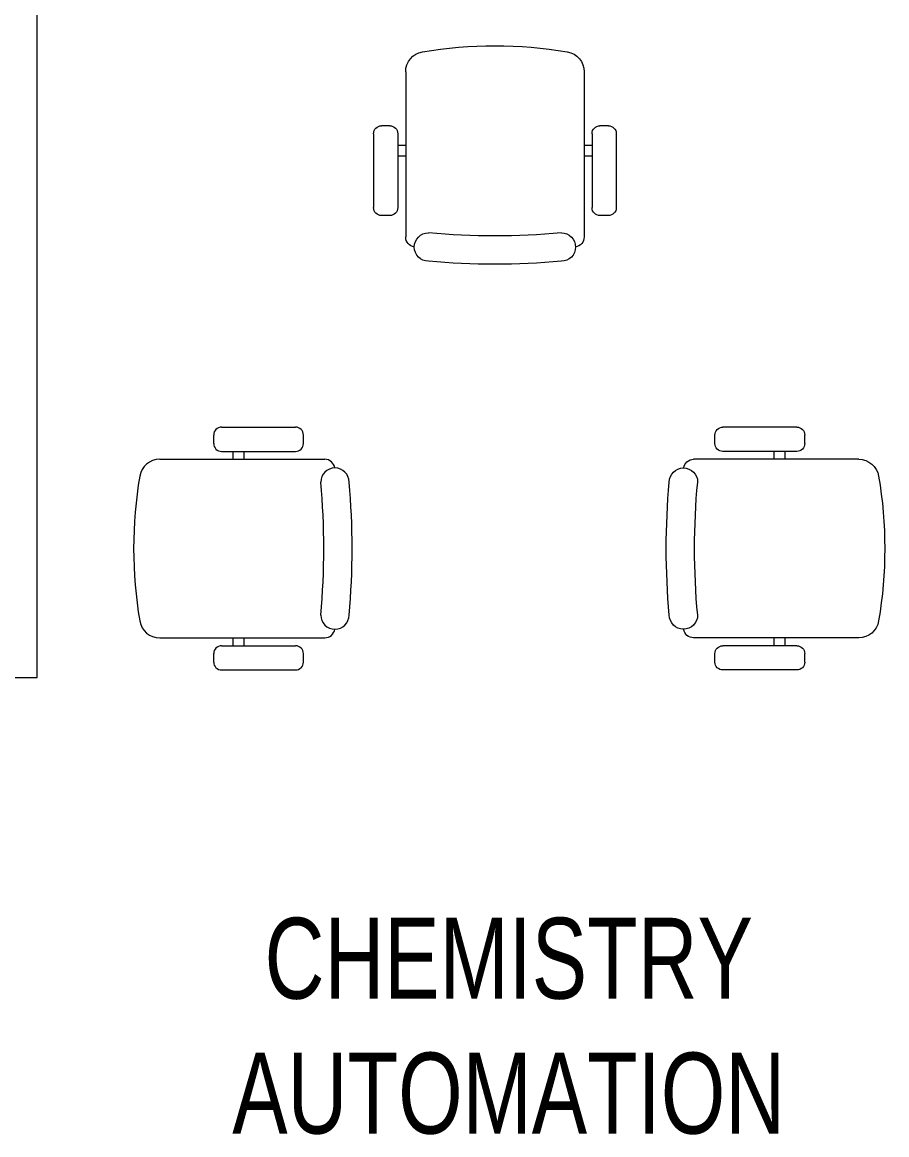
# Model space of a CAD drawing. Header units: millimetres. Extents: x 26027 to 581921, y 7230 to 233891.
# Drawn here: x 561437 to 563574, y 138720 to 141470 of the extents above; entities that cross this region are included whole.
import ezdxf

# ---------------------------------------------------------------- set-up
doc = ezdxf.new("R2010")
doc.units = ezdxf.units.MM
doc.header["$LTSCALE"] = 5
for name, color, linetype, lineweight in [('72_EGR_BASE_TEXT', 7, 'Continuous', 5), ('Medical Equipment and Furniture', 163, 'Continuous', 0), ('NEW', 1, 'Continuous', 5)]:
    doc.layers.add(name, color=color, linetype=linetype, lineweight=lineweight)
doc.styles.add('X3G_ENTITY_2587EA', font='swisscl.ttf', dxfattribs={"height": 200})

# ---------------------------------------------------------------- blocks, each defined once
blk = doc.blocks.new('*X15')
at = {"color": 0}
for p, q in [((5, 3), (5, 3)), ((5, 3), (5, 3)), ((5, 3), (5, 3)), ((5, 3), (5, 3)), ((5, 3), (5, 3)), ((5, 3), (5, 3)), ((5, 3), (5, 3)), ((5, 3), (5, 3)), ((5, 3), (5, 3)), ((5, 3), (5, 3)), ((5, 3), (5, 3)), ((5, 3), (5, 3)), ((5, 3), (5, 3)), ((5, 3), (5, 3)), ((5, 3), (5, 3)), ((5, 3), (5, 3)), ((5, 3), (5, 3)), ((5, 3), (5, 3)), ((5, 3), (5, 3)), ((5, 3), (5, 3)), ((5, 3), (5, 3)), ((5, 3), (5, 3)), ((5, 3), (5, 3)), ((5, 3), (5, 3)), ((5, 3), (5, 3)), ((5, 3), (5, 3)), ((5, 3), (5, 3)), ((5, 3), (5, 3)), ((5, 3), (5, 3)), ((5, 3), (5, 3)), ((5, 3), (5, 3)), ((5, 3), (5, 3)), ((5, 3), (5, 3)), ((5, 3), (5, 3)), ((5, 3), (5, 3)), ((5, 3), (5, 3)), ((5, 3), (5, 3)), ((5, 3), (5, 3)), ((5, 3), (5, 3)), ((5, 3), (5, 3)), ((5, 3), (5, 3)), ((5, 3), (5, 3)), ((5, 3), (5, 3)), ((5, 3), (5, 3)), ((5, 3), (5, 3)), ((5, 3), (5, 3)), ((5, 3), (5, 3)), ((5, 3), (5, 3)), ((5, 3), (5, 3)), ((5, 3), (5, 3)), ((5, 3), (5, 3)), ((5, 3), (5, 3)), ((5, 3), (5, 3)), ((5, 3), (5, 3)), ((5, 3), (5, 3)), ((5, 3), (5, 3)), ((5, 3), (5, 3)), ((5, 3), (5, 3)), ((5, 3), (5, 3)), ((5, 3), (5, 3)), ((5, 3), (5, 3)), ((5, 3), (5, 3)), ((5, 3), (5, 3)), ((5, 3), (5, 3)), ((5, 3), (5, 3)), ((5, 3), (5, 3)), ((6, 3), (5, 3)), ((5, 3), (5, 3)), ((6, 3), (5, 3)), ((5, 3), (5, 3)), ((6, 3), (5, 3)), ((5, 3), (5, 3)), ((6, 3), (5, 3)), ((5, 3), (5, 3)), ((5, 3), (5, 3)), ((5, 3), (5, 3)), ((5, 3), (5, 3)), ((5, 3), (5, 3)), ((5, 3), (5, 3)), ((5, 3), (5, 3)), ((5, 3), (5, 3)), ((5, 3), (5, 3)), ((5, 3), (5, 3)), ((5, 3), (5, 3)), ((5, 3), (5, 3)), ((5, 3), (5, 3)), ((5, 3), (5, 3)), ((5, 3), (5, 3)), ((5, 3), (5, 3)), ((5, 3), (5, 3)), ((5, 3), (5, 3)), ((5, 3), (5, 3)), ((5, 3), (5, 3)), ((5, 3), (5, 3)), ((5, 3), (5, 3)), ((5, 3), (5, 3)), ((6, 3), (6, 3)), ((6, 3), (6, 3)), ((6, 3), (6, 3)), ((6, 3), (6, 3)), ((6, 3), (6, 3)), ((6, 3), (6, 3)), ((6, 3), (6, 3)), ((6, 3), (6, 3)), ((6, 3), (6, 3)), ((6, 3), (6, 3)), ((6, 3), (6, 3)), ((6, 3), (6, 3)), ((6, 3), (6, 3)), ((6, 3), (6, 3)), ((6, 3), (6, 3)), ((6, 3), (6, 3)), ((6, 3), (6, 3)), ((6, 3), (6, 3)), ((6, 3), (6, 3)), ((6, 3), (6, 3)), ((6, 3), (6, 3)), ((6, 3), (6, 3)), ((6, 3), (6, 3)), ((6, 3), (6, 3)), ((6, 3), (6, 3)), ((6, 3), (6, 3)), ((6, 3), (6, 3)), ((6, 3), (6, 3)), ((6, 3), (6, 3)), ((6, 3), (6, 3)), ((6, 3), (6, 3)), ((6, 3), (6, 3)), ((6, 3), (6, 3)), ((6, 3), (6, 3)), ((6, 3), (6, 3)), ((6, 3), (6, 3)), ((6, 3), (6, 3)), ((6, 3), (6, 3)), ((6, 3), (6, 3)), ((6, 3), (6, 3)), ((6, 3), (6, 3)), ((6, 3), (6, 3)), ((6, 3), (6, 3)), ((6, 3), (6, 3)), ((6, 3), (6, 3)), ((6, 3), (6, 3)), ((6, 3), (6, 3)), ((6, 3), (6, 3)), ((6, 3), (6, 3)), ((6, 3), (6, 3)), ((6, 3), (6, 3)), ((6, 3), (6, 3)), ((6, 3), (6, 3)), ((6, 3), (6, 3)), ((6, 3), (6, 3)), ((6, 3), (6, 3)), ((6, 3), (6, 3)), ((6, 3), (6, 3)), ((6, 3), (6, 3)), ((6, 3), (6, 3)), ((6, 3), (6, 3)), ((6, 3), (6, 3)), ((6, 3), (6, 3)), ((6, 3), (6, 3)), ((6, 3), (6, 3)), ((6, 3), (6, 3)), ((6, 3), (6, 3)), ((6, 3), (6, 3)), ((6, 3), (6, 3)), ((6, 3), (6, 3)), ((6, 3), (6, 3)), ((6, 3), (6, 3)), ((6, 3), (6, 3)), ((6, 3), (6, 3)), ((6, 3), (6, 3)), ((6, 3), (6, 3)), ((6, 3), (6, 3)), ((6, 3), (6, 3)), ((6, 3), (6, 3)), ((6, 3), (6, 3)), ((6, 3), (6, 3)), ((6, 3), (6, 3)), ((6, 3), (6, 3)), ((6, 3), (6, 3)), ((6, 3), (6, 3)), ((6, 3), (6, 3)), ((6, 3), (6, 3)), ((6, 3), (6, 3)), ((6, 3), (6, 3)), ((6, 3), (6, 3)), ((6, 3), (6, 3)), ((6, 3), (6, 3)), ((6, 3), (6, 3)), ((6, 3), (6, 3)), ((6, 3), (6, 3)), ((6, 3), (6, 3)), ((6, 3), (6, 3)), ((6, 3), (6, 3)), ((6, 3), (6, 3)), ((6, 3), (6, 3)), ((6, 3), (6, 3)), ((6, 3), (6, 3)), ((6, 3), (6, 3)), ((6, 3), (6, 3)), ((6, 3), (6, 3)), ((6, 3), (6, 3)), ((6, 3), (6, 3)), ((6, 3), (6, 3)), ((6, 3), (6, 3)), ((6, 3), (6, 3)), ((6, 3), (6, 3)), ((6, 3), (6, 3)), ((6, 3), (6, 3)), ((6, 3), (6, 3)), ((6, 3), (6, 3)), ((6, 3), (6, 3)), ((6, 3), (6, 3)), ((6, 3), (6, 3)), ((6, 3), (6, 3)), ((6, 3), (6, 3)), ((6, 3), (6, 3)), ((6, 3), (6, 3)), ((6, 3), (6, 3)), ((6, 3), (6, 3)), ((6, 3), (6, 3)), ((6, 3), (6, 3)), ((6, 3), (6, 3)), ((6, 3), (6, 3)), ((6, 3), (6, 3)), ((6, 3), (6, 3)), ((6, 3), (6, 3)), ((6, 3), (6, 3)), ((6, 3), (6, 3)), ((6, 3), (6, 3)), ((6, 3), (6, 3)), ((6, 3), (6, 3)), ((6, 3), (6, 3)), ((6, 3), (6, 3)), ((6, 3), (6, 3)), ((6, 3), (6, 3)), ((6, 3), (6, 3)), ((6, 3), (6, 3)), ((6, 3), (6, 3)), ((6, 3), (6, 3)), ((6, 3), (6, 3)), ((6, 3), (6, 3)), ((6, 3), (6, 3)), ((6, 3), (6, 3)), ((6, 3), (6, 3)), ((6, 3), (6, 3)), ((6, 3), (6, 3)), ((6, 3), (6, 3)), ((6, 3), (6, 3)), ((6, 3), (6, 3)), ((6, 3), (6, 3)), ((6, 3), (6, 3)), ((6, 3), (6, 3)), ((6, 3), (6, 3)), ((6, 3), (6, 3)), ((6, 3), (6, 3)), ((6, 3), (6, 3)), ((6, 3), (6, 3)), ((6, 3), (6, 3)), ((6, 3), (6, 3)), ((6, 3), (6, 3)), ((6, 3), (6, 3)), ((6, 3), (6, 3)), ((6, 3), (6, 3)), ((6, 3), (6, 3)), ((6, 3), (6, 3)), ((6, 3), (6, 3)), ((6, 3), (6, 3)), ((6, 3), (6, 3)), ((6, 3), (6, 3)), ((6, 3), (6, 3)), ((6, 3), (6, 3)), ((6, 3), (6, 3)), ((6, 3), (6, 3)), ((6, 3), (6, 3)), ((6, 3), (6, 3)), ((6, 3), (6, 3)), ((6, 3), (6, 3)), ((6, 3), (6, 3)), ((6, 3), (6, 3)), ((6, 3), (6, 3)), ((6, 3), (6, 3)), ((6, 3), (6, 3)), ((6, 3), (6, 3)), ((6, 3), (6, 3)), ((6, 3), (6, 3)), ((6, 3), (6, 3)), ((6, 3), (6, 3)), ((6, 3), (6, 3)), ((6, 3), (6, 3)), ((6, 3), (6, 3)), ((6, 3), (6, 3)), ((6, 3), (6, 3)), ((6, 3), (6, 3)), ((6, 3), (6, 3)), ((6, 3), (6, 3)), ((6, 3), (6, 3)), ((6, 3), (6, 3)), ((6, 3), (6, 3)), ((6, 3), (6, 3)), ((6, 3), (5, 3)), ((6, 3), (5, 3)), ((6, 3), (5, 3)), ((6, 3), (5, 3)), ((6, 3), (5, 3)), ((6, 3), (6, 3)), ((6, 3), (6, 3)), ((6, 3), (6, 3)), ((6, 3), (6, 3)), ((6, 3), (6, 3)), ((6, 3), (6, 3)), ((6, 3), (6, 3)), ((6, 3), (6, 3)), ((6, 3), (6, 3)), ((6, 3), (6, 3)), ((6, 3), (6, 3)), ((6, 3), (6, 3)), ((6, 3), (6, 3)), ((6, 3), (6, 3)), ((6, 3), (6, 3)), ((6, 3), (6, 3)), ((6, 3), (6, 3)), ((6, 3), (6, 3)), ((6, 3), (6, 3)), ((6, 3), (6, 3)), ((6, 3), (6, 3)), ((6, 3), (6, 3)), ((6, 3), (6, 3)), ((6, 3), (6, 3)), ((6, 3), (6, 3)), ((6, 3), (6, 3)), ((6, 3), (6, 3)), ((6, 3), (6, 3)), ((6, 3), (6, 3)), ((6, 3), (6, 3)), ((6, 3), (6, 3)), ((6, 3), (6, 3)), ((6, 3), (6, 3)), ((6, 3), (6, 3)), ((6, 3), (6, 3)), ((6, 3), (6, 3)), ((6, 3), (6, 3)), ((6, 3), (6, 3)), ((6, 3), (6, 3)), ((6, 3), (6, 3)), ((6, 3), (6, 3)), ((6, 3), (6, 3)), ((6, 3), (6, 3)), ((6, 3), (6, 3)), ((6, 3), (6, 3)), ((6, 3), (6, 3)), ((6, 3), (6, 3)), ((6, 3), (6, 3)), ((6, 3), (6, 3)), ((6, 3), (6, 3)), ((6, 3), (6, 3)), ((6, 3), (6, 3)), ((6, 3), (6, 3)), ((6, 3), (6, 3)), ((6, 3), (6, 3)), ((6, 3), (6, 3)), ((6, 3), (6, 3)), ((6, 3), (6, 3)), ((6, 3), (6, 3)), ((6, 3), (6, 3)), ((6, 3), (6, 3)), ((6, 3), (6, 3)), ((6, 3), (6, 3)), ((6, 3), (6, 3)), ((6, 3), (6, 3)), ((6, 3), (6, 3)), ((6, 3), (6, 3)), ((6, 3), (6, 3)), ((6, 3), (6, 3)), ((6, 3), (6, 3)), ((6, 3), (6, 3)), ((6, 3), (6, 3)), ((6, 3), (6, 3)), ((6, 3), (6, 3)), ((6, 3), (6, 3)), ((6, 3), (6, 3)), ((6, 3), (6, 3)), ((6, 3), (6, 3)), ((6, 3), (6, 3)), ((6, 3), (6, 3)), ((6, 3), (6, 3)), ((6, 3), (6, 3)), ((6, 3), (6, 3)), ((6, 3), (6, 3)), ((6, 3), (6, 3)), ((6, 3), (6, 3)), ((6, 3), (6, 3)), ((6, 3), (6, 3)), ((6, 3), (6, 3)), ((6, 3), (6, 3)), ((6, 3), (6, 3)), ((6, 3), (6, 3)), ((6, 3), (6, 3)), ((6, 3), (6, 3)), ((6, 3), (6, 3)), ((6, 3), (6, 3)), ((6, 3), (6, 3)), ((6, 3), (6, 3)), ((6, 3), (6, 3)), ((6, 3), (6, 3)), ((6, 3), (6, 3)), ((6, 3), (6, 3)), ((6, 3), (6, 3)), ((6, 3), (6, 3)), ((6, 3), (6, 3)), ((6, 3), (6, 3)), ((6, 3), (6, 3)), ((6, 3), (6, 3)), ((6, 3), (6, 3)), ((6, 3), (6, 3)), ((6, 3), (6, 3)), ((6, 3), (6, 3)), ((6, 3), (6, 3)), ((6, 3), (6, 3)), ((6, 3), (6, 3)), ((6, 3), (6, 3)), ((6, 3), (6, 3)), ((6, 3), (6, 3)), ((6, 3), (6, 3)), ((6, 3), (6, 3)), ((6, 3), (6, 3)), ((6, 3), (6, 3)), ((6, 3), (6, 3)), ((6, 3), (6, 3)), ((6, 3), (6, 3)), ((6, 3), (6, 3)), ((6, 3), (6, 3)), ((6, 3), (6, 3)), ((6, 3), (6, 3)), ((6, 3), (6, 3)), ((6, 3), (6, 3)), ((6, 3), (6, 3)), ((6, 3), (6, 3)), ((6, 3), (6, 3)), ((6, 3), (6, 3)), ((6, 3), (6, 3)), ((6, 3), (6, 3)), ((6, 3), (6, 3)), ((6, 3), (6, 3)), ((6, 3), (6, 3)), ((6, 3), (6, 3)), ((6, 3), (6, 3)), ((6, 3), (6, 3)), ((6, 3), (6, 3)), ((6, 3), (6, 3)), ((6, 3), (6, 3)), ((6, 3), (6, 3)), ((6, 3), (6, 3)), ((6, 3), (6, 3)), ((6, 3), (6, 3)), ((6, 3), (6, 3)), ((6, 3), (6, 3)), ((6, 3), (6, 3)), ((6, 3), (6, 3)), ((6, 3), (6, 3)), ((6, 3), (6, 3)), ((6, 3), (6, 3)), ((6, 3), (6, 3)), ((6, 3), (6, 3)), ((6, 3), (6, 3)), ((6, 3), (6, 3)), ((6, 3), (6, 3)), ((6, 3), (6, 3)), ((6, 3), (6, 3)), ((6, 3), (6, 3)), ((6, 3), (6, 3)), ((6, 3), (6, 3)), ((6, 3), (6, 3)), ((6, 3), (6, 3)), ((6, 3), (6, 3)), ((6, 3), (6, 3)), ((6, 3), (6, 3)), ((6, 3), (6, 3)), ((6, 3), (6, 3)), ((6, 3), (6, 3)), ((6, 3), (6, 3)), ((6, 3), (6, 3)), ((6, 3), (6, 3)), ((6, 3), (6, 3)), ((6, 3), (6, 3)), ((6, 3), (6, 3)), ((6, 3), (6, 3)), ((6, 3), (6, 3)), ((6, 3), (6, 3)), ((6, 3), (6, 3)), ((6, 3), (6, 3)), ((6, 3), (6, 3)), ((6, 3), (6, 3)), ((6, 3), (6, 3)), ((6, 3), (6, 3)), ((6, 3), (6, 3)), ((6, 3), (6, 3)), ((6, 3), (6, 3)), ((6, 3), (6, 3)), ((6, 3), (6, 3)), ((6, 3), (6, 3)), ((6, 3), (6, 3)), ((6, 3), (6, 3)), ((6, 3), (6, 3)), ((6, 3), (6, 3)), ((6, 3), (6, 3)), ((6, 3), (6, 3)), ((6, 3), (6, 3)), ((6, 3), (6, 3)), ((6, 3), (6, 3)), ((6, 3), (6, 3)), ((6, 3), (6, 3)), ((6, 3), (6, 3)), ((6, 3), (6, 3)), ((6, 3), (6, 3)), ((6, 3), (6, 3)), ((6, 3), (6, 3)), ((6, 3), (6, 3)), ((6, 3), (6, 3)), ((6, 3), (6, 3)), ((6, 3), (6, 3)), ((6, 3), (6, 3)), ((6, 3), (6, 3)), ((6, 3), (6, 3)), ((6, 3), (6, 3)), ((6, 3), (6, 3)), ((6, 3), (6, 3)), ((6, 3), (6, 3)), ((6, 3), (6, 3)), ((6, 3), (6, 3)), ((6, 3), (6, 3)), ((6, 3), (6, 3)), ((6, 3), (6, 3)), ((6, 3), (6, 3)), ((6, 3), (6, 3)), ((6, 3), (6, 3)), ((6, 3), (6, 3)), ((6, 3), (6, 3)), ((6, 3), (6, 3)), ((6, 3), (6, 3)), ((6, 3), (6, 3)), ((6, 3), (6, 3)), ((6, 3), (6, 3)), ((6, 3), (6, 3)), ((6, 3), (6, 3)), ((6, 3), (6, 3)), ((6, 3), (6, 3)), ((6, 3), (6, 3)), ((6, 3), (6, 3)), ((6, 3), (6, 3)), ((6, 3), (6, 3)), ((6, 3), (6, 3)), ((6, 3), (6, 3)), ((6, 3), (6, 3)), ((6, 3), (6, 3)), ((6, 3), (6, 3)), ((6, 3), (6, 3)), ((6, 3), (6, 3)), ((6, 3), (6, 3)), ((6, 3), (6, 3)), ((6, 3), (6, 3)), ((6, 3), (6, 3)), ((6, 3), (6, 3)), ((6, 3), (6, 3)), ((6, 3), (6, 3)), ((6, 3), (6, 3)), ((6, 3), (6, 3)), ((6, 3), (6, 3)), ((6, 3), (6, 3)), ((6, 3), (6, 3)), ((6, 3), (6, 3)), ((6, 3), (6, 3)), ((6, 3), (6, 3)), ((6, 3), (6, 3)), ((6, 3), (6, 3)), ((6, 3), (6, 3)), ((6, 3), (6, 3)), ((6, 3), (6, 3)), ((6, 3), (6, 3)), ((6, 3), (6, 3)), ((6, 3), (6, 3)), ((6, 3), (6, 3)), ((6, 3), (6, 3)), ((6, 3), (6, 3)), ((6, 3), (6, 3)), ((6, 3), (6, 3)), ((6, 3), (6, 3)), ((6, 3), (6, 3)), ((6, 3), (6, 3)), ((6, 3), (6, 3)), ((6, 3), (6, 3)), ((6, 3), (6, 3)), ((6, 3), (6, 3)), ((6, 3), (6, 3)), ((6, 3), (6, 3)), ((6, 3), (6, 3)), ((6, 3), (6, 3)), ((6, 3), (6, 3)), ((6, 3), (6, 3)), ((6, 3), (6, 3)), ((6, 3), (6, 3)), ((6, 3), (6, 3)), ((6, 3), (6, 3)), ((6, 3), (6, 3)), ((6, 3), (6, 3)), ((6, 3), (6, 3)), ((6, 3), (6, 3)), ((6, 3), (6, 3)), ((6, 3), (6, 3)), ((6, 3), (6, 3)), ((6, 3), (6, 3)), ((6, 3), (6, 3)), ((6, 3), (6, 3)), ((6, 3), (6, 3)), ((6, 3), (6, 3)), ((6, 3), (6, 3)), ((6, 3), (6, 3)), ((6, 3), (6, 3)), ((6, 3), (6, 3)), ((6, 3), (6, 3)), ((6, 3), (6, 3)), ((6, 3), (6, 3))]:
    blk.add_line(p, q, dxfattribs=at)
blk = doc.blocks.new('*X16')
at = {"color": 0}
for p, q in [((13, 1), (13, 1)), ((13, 1), (13, 1)), ((13, 1), (13, 1)), ((13, 1), (13, 1)), ((13, 1), (13, 1)), ((13, 1), (13, 1)), ((13, 1), (13, 1)), ((13, 1), (13, 1)), ((13, 1), (13, 1)), ((13, 1), (13, 1)), ((13, 1), (13, 1)), ((13, 1), (13, 1)), ((13, 1), (13, 1)), ((13, 1), (13, 1)), ((13, 1), (13, 1)), ((13, 1), (14, 1)), ((13, 1), (14, 1)), ((13, 1), (14, 1)), ((13, 1), (13, 1)), ((13, 1), (13, 1)), ((13, 1), (13, 1)), ((13, 1), (13, 1)), ((13, 1), (13, 1)), ((13, 1), (13, 1)), ((13, 1), (13, 1)), ((13, 1), (13, 1)), ((13, 1), (13, 1)), ((13, 1), (13, 1)), ((13, 1), (13, 1)), ((13, 1), (13, 1)), ((13, 1), (13, 1)), ((13, 1), (13, 1)), ((13, 1), (13, 1)), ((13, 1), (13, 1)), ((13, 1), (13, 1)), ((13, 1), (13, 1)), ((13, 1), (13, 1)), ((13, 1), (13, 1)), ((13, 1), (13, 1)), ((13, 1), (13, 1)), ((13, 1), (13, 1)), ((13, 1), (13, 1)), ((13, 1), (13, 1)), ((13, 1), (13, 1)), ((13, 1), (13, 1)), ((13, 1), (13, 1)), ((13, 1), (13, 1)), ((13, 1), (13, 1)), ((13, 1), (13, 1)), ((13, 1), (13, 1)), ((13, 1), (13, 1)), ((13, 1), (13, 1)), ((13, 1), (13, 1)), ((13, 1), (13, 1)), ((13, 1), (13, 1)), ((13, 1), (13, 1)), ((13, 1), (13, 1)), ((13, 1), (13, 1)), ((13, 1), (13, 1)), ((13, 1), (13, 1)), ((13, 1), (13, 1)), ((13, 1), (13, 1)), ((13, 1), (13, 1)), ((13, 1), (13, 1)), ((13, 1), (13, 1)), ((13, 1), (13, 1)), ((13, 1), (13, 1)), ((13, 1), (13, 1)), ((13, 1), (13, 1)), ((13, 1), (13, 1)), ((13, 1), (13, 1)), ((13, 1), (13, 1)), ((13, 1), (13, 1)), ((13, 1), (13, 1)), ((13, 1), (13, 1)), ((13, 1), (13, 1)), ((13, 1), (13, 1)), ((13, 1), (13, 1)), ((13, 1), (13, 1)), ((13, 1), (13, 1)), ((13, 1), (13, 1)), ((13, 1), (13, 1)), ((13, 1), (13, 1)), ((13, 1), (13, 1)), ((13, 1), (13, 1)), ((13, 1), (13, 1)), ((13, 1), (13, 1)), ((13, 1), (13, 1)), ((13, 1), (13, 1)), ((13, 1), (13, 1)), ((13, 1), (13, 1)), ((13, 1), (13, 1)), ((13, 1), (13, 1)), ((13, 1), (13, 1)), ((13, 1), (13, 1)), ((13, 1), (13, 1)), ((13, 1), (13, 1)), ((13, 1), (13, 1)), ((13, 1), (13, 1)), ((13, 1), (13, 1)), ((13, 1), (13, 1)), ((13, 1), (13, 1)), ((13, 1), (13, 1)), ((13, 1), (13, 1)), ((13, 1), (13, 1)), ((13, 1), (13, 1)), ((13, 1), (13, 1)), ((13, 1), (13, 1)), ((13, 1), (13, 1)), ((13, 1), (13, 1)), ((13, 1), (13, 1)), ((13, 1), (13, 1)), ((13, 1), (13, 1)), ((13, 1), (13, 1)), ((13, 1), (13, 1)), ((13, 1), (13, 1)), ((13, 1), (13, 1)), ((13, 1), (13, 1)), ((13, 1), (13, 1)), ((13, 1), (13, 1)), ((13, 1), (13, 1)), ((13, 1), (13, 1)), ((13, 1), (13, 1)), ((13, 1), (14, 1)), ((13, 0), (13, 0)), ((13, 0), (13, 0)), ((13, 0), (13, 0)), ((13, 0), (13, 0)), ((13, 0), (13, 0)), ((13, 0), (13, 0)), ((13, 0), (13, 0)), ((13, 0), (13, 0)), ((13, 0), (13, 0)), ((13, 0), (13, 0)), ((13, 0), (13, 0)), ((13, 0), (13, 0)), ((13, 0), (13, 0)), ((13, 0), (13, 0)), ((13, 0), (13, 0)), ((13, 0), (13, 0)), ((13, 0), (13, 0)), ((13, 0), (13, 0)), ((13, 0), (13, 0)), ((13, 0), (13, 0)), ((13, 0), (13, 0)), ((13, 0), (13, 0)), ((13, 0), (13, 0)), ((13, 0), (13, 0)), ((13, 0), (13, 0)), ((13, 0), (13, 0)), ((13, 0), (13, 0)), ((13, 0), (13, 0)), ((13, 0), (13, 0)), ((13, 0), (13, 0)), ((13, 0), (13, 0)), ((13, 0), (13, 0)), ((13, 0), (13, 0)), ((13, 0), (13, 0)), ((13, 0), (13, 0)), ((13, 0), (13, 0)), ((13, 0), (13, 0)), ((13, 0), (13, 0)), ((13, 0), (13, 0)), ((13, 0), (13, 0)), ((13, 0), (13, 0)), ((13, 0), (13, 0)), ((13, 0), (13, 0)), ((13, 0), (13, 0)), ((13, 0), (13, 0)), ((13, 0), (13, 0)), ((13, 0), (13, 0)), ((13, 0), (13, 0)), ((13, 0), (14, 0)), ((13, 0), (14, 0)), ((13, 0), (13, 0)), ((13, 0), (14, 0)), ((14, 1), (14, 1)), ((14, 1), (14, 1)), ((14, 1), (14, 1)), ((14, 1), (14, 1)), ((14, 1), (14, 1)), ((14, 1), (14, 1)), ((14, 1), (14, 1)), ((14, 1), (14, 1)), ((14, 1), (14, 1)), ((14, 1), (14, 1)), ((14, 1), (14, 1)), ((14, 1), (14, 1)), ((14, 1), (14, 1)), ((14, 1), (14, 1)), ((14, 1), (14, 1)), ((14, 1), (14, 1)), ((14, 1), (14, 1)), ((14, 1), (14, 1)), ((14, 1), (14, 1)), ((14, 1), (14, 1)), ((14, 1), (14, 1)), ((14, 1), (14, 1)), ((14, 1), (14, 1)), ((14, 1), (14, 1)), ((14, 1), (14, 1)), ((14, 1), (14, 1)), ((14, 1), (14, 1)), ((14, 1), (14, 1)), ((14, 1), (14, 1)), ((14, 1), (14, 1)), ((14, 1), (14, 1)), ((14, 1), (14, 1)), ((14, 1), (14, 1)), ((14, 1), (14, 1)), ((14, 1), (14, 1)), ((14, 1), (14, 1)), ((14, 1), (14, 1)), ((14, 1), (14, 1)), ((14, 1), (14, 1)), ((14, 1), (14, 1)), ((14, 1), (14, 1)), ((14, 1), (14, 1)), ((14, 1), (14, 1)), ((14, 1), (14, 1)), ((14, 1), (14, 1)), ((14, 1), (14, 1)), ((14, 1), (14, 1)), ((14, 1), (14, 1)), ((14, 1), (14, 1)), ((14, 1), (14, 1)), ((14, 1), (14, 1)), ((14, 1), (14, 1)), ((14, 1), (14, 1)), ((14, 1), (14, 1)), ((14, 1), (14, 1)), ((14, 1), (14, 1)), ((14, 1), (14, 1)), ((14, 1), (14, 1)), ((14, 1), (14, 1)), ((14, 1), (14, 1)), ((14, 1), (14, 1)), ((14, 1), (14, 1)), ((14, 1), (14, 1)), ((14, 1), (14, 1)), ((14, 1), (14, 1)), ((14, 1), (14, 1)), ((14, 1), (14, 1)), ((14, 1), (14, 1)), ((14, 1), (14, 1)), ((14, 1), (14, 1)), ((14, 1), (14, 1)), ((14, 1), (14, 1)), ((14, 1), (14, 1)), ((14, 1), (14, 1)), ((14, 1), (14, 1)), ((14, 1), (14, 1)), ((14, 1), (14, 1)), ((14, 1), (14, 1)), ((14, 1), (14, 1)), ((14, 1), (14, 1)), ((14, 1), (14, 1)), ((14, 1), (14, 1)), ((14, 1), (14, 1)), ((14, 1), (14, 1)), ((14, 1), (14, 1)), ((14, 1), (14, 1)), ((14, 1), (14, 1)), ((14, 1), (14, 1)), ((14, 1), (14, 1)), ((14, 1), (14, 1)), ((14, 1), (14, 1)), ((14, 1), (14, 1)), ((14, 1), (14, 1)), ((14, 1), (14, 1)), ((14, 0), (14, 0)), ((14, 0), (14, 0)), ((14, 0), (14, 0)), ((14, 0), (14, 0)), ((14, 0), (14, 0)), ((14, 0), (14, 0)), ((14, 0), (14, 0)), ((14, 0), (14, 0)), ((14, 0), (14, 0)), ((14, 0), (14, 0)), ((14, 0), (14, 0)), ((14, 0), (14, 0)), ((14, 0), (14, 0)), ((14, 0), (14, 0)), ((14, 0), (14, 0)), ((14, 0), (14, 0)), ((14, 0), (14, 0)), ((14, 0), (14, 0)), ((14, 0), (14, 0)), ((14, 0), (14, 0)), ((14, 0), (14, 0)), ((14, 0), (14, 0)), ((14, 0), (14, 0)), ((14, 0), (14, 0)), ((14, 0), (14, 0)), ((14, 0), (14, 0)), ((14, 0), (14, 0)), ((14, 0), (14, 0)), ((14, 0), (14, 0)), ((14, 0), (14, 0)), ((14, 0), (14, 0)), ((14, 0), (14, 0)), ((14, 0), (14, 0)), ((14, 0), (14, 0)), ((14, 0), (14, 0)), ((14, 0), (14, 0)), ((14, 0), (14, 0)), ((14, 0), (14, 0)), ((14, 0), (14, 0)), ((14, 0), (14, 0)), ((14, 0), (14, 0)), ((14, 0), (14, 0)), ((14, 0), (14, 0)), ((14, 0), (14, 0)), ((14, 0), (14, 0)), ((14, 0), (14, 0)), ((14, 0), (14, 0)), ((14, 0), (14, 0)), ((13, 0), (13, 0)), ((13, 0), (14, 0)), ((13, 0), (13, 0)), ((13, 0), (14, 0)), ((13, 0), (13, 0)), ((13, 0), (14, 0)), ((13, 0), (13, 0)), ((13, 0), (13, 0)), ((13, 0), (13, 0)), ((13, 0), (13, 0)), ((13, 0), (14, 0)), ((13, 0), (13, 0)), ((13, 0), (14, 0)), ((13, 0), (13, 0)), ((13, 0), (14, 0)), ((13, 0), (13, 0)), ((13, 0), (14, 0)), ((13, 0), (13, 0)), ((13, 0), (14, 0)), ((13, 0), (13, 0)), ((13, 0), (14, 0)), ((13, 0), (13, 0)), ((13, 0), (14, 0)), ((13, 0), (13, 0)), ((13, 0), (13, 0)), ((13, 0), (13, 0)), ((13, 0), (14, 0)), ((13, 0), (13, 0)), ((13, 0), (14, 0)), ((13, 0), (13, 0)), ((13, 0), (14, 0)), ((13, 0), (13, 0)), ((13, 0), (14, 0)), ((13, 0), (13, 0)), ((13, 0), (13, 0)), ((13, 0), (13, 0)), ((13, 0), (13, 0)), ((13, 0), (13, 0)), ((13, 0), (13, 0)), ((13, 0), (13, 0)), ((13, 0), (13, 0)), ((13, 0), (13, 0)), ((13, 0), (13, 0)), ((13, 0), (13, 0)), ((13, 0), (13, 0)), ((13, 0), (13, 0)), ((13, 0), (13, 0)), ((13, 0), (13, 0)), ((13, 0), (13, 0)), ((13, 0), (13, 0)), ((13, 0), (13, 0)), ((13, 0), (13, 0)), ((13, 0), (13, 0)), ((13, 0), (13, 0)), ((13, 0), (13, 0)), ((13, 0), (13, 0)), ((13, 0), (13, 0)), ((13, 0), (13, 0)), ((13, 0), (13, 0)), ((13, 0), (13, 0)), ((13, 0), (13, 0)), ((13, 0), (13, 0)), ((13, 0), (13, 0)), ((13, 0), (13, 0)), ((13, -1), (13, -1)), ((13, -1), (13, -1)), ((13, -1), (13, -1)), ((13, -1), (13, -1)), ((13, -1), (13, -1)), ((13, -1), (14, -1)), ((13, -1), (13, -1)), ((14, 0), (14, 0)), ((14, 0), (14, 0)), ((14, 0), (14, 0)), ((14, 0), (14, 0)), ((14, 0), (14, 0)), ((14, 0), (14, 0)), ((14, 0), (14, 0)), ((14, 0), (14, 0)), ((14, 0), (14, 0)), ((14, 0), (14, 0)), ((14, 0), (14, 0)), ((14, 0), (14, 0)), ((14, 0), (14, 0)), ((14, 0), (14, 0)), ((14, 0), (14, 0)), ((13, 0), (14, 0)), ((14, 0), (14, 0)), ((14, 0), (14, 0)), ((14, 0), (14, 0)), ((14, 0), (14, 0)), ((14, 0), (14, 0)), ((14, 0), (14, 0)), ((14, 0), (14, 0)), ((14, 0), (14, 0)), ((14, 0), (14, 0)), ((14, 0), (14, 0)), ((14, 0), (14, 0)), ((14, 0), (14, 0)), ((14, 0), (14, 0)), ((14, 0), (14, 0)), ((14, 0), (14, 0)), ((14, 0), (14, 0)), ((14, 0), (14, 0)), ((14, 0), (14, 0)), ((14, 0), (14, 0)), ((14, 0), (14, 0)), ((14, 0), (14, 0)), ((14, 0), (14, 0)), ((14, 0), (14, 0)), ((14, 0), (14, 0)), ((14, 0), (14, 0)), ((14, 0), (14, 0)), ((14, 0), (14, 0)), ((14, 0), (14, 0)), ((14, 0), (14, 0)), ((14, 0), (14, 0)), ((14, 0), (14, 0)), ((14, 0), (14, 0)), ((14, 0), (14, 0)), ((14, 0), (14, 0)), ((14, -1), (14, -1)), ((14, -1), (14, -1)), ((14, -1), (14, -1)), ((14, -1), (14, -1)), ((14, -1), (14, -1))]:
    blk.add_line(p, q, dxfattribs=at)
blk = doc.blocks.new('GF21018-P')
at = {"color": 0}
for p, q in [((-0.2207, 0.4756), (-0.2207, 0.0675)), ((0.2205, 0.4756), (0.2205, 0.0675)), ((-0.2806, 0.3422), (-0.2598, 0.3422)), ((0.2596, 0.3422), (0.2804, 0.3422)), ((-0.3002, 0.3226), (-0.3002, 0.14)), ((-0.2402, 0.3226), (-0.2402, 0.14)), ((0.24, 0.3226), (0.24, 0.14)), ((0.3, 0.3226), (0.3, 0.14)), ((-0.2402, 0.2937), (-0.2207, 0.2937)), ((0.2205, 0.2937), (0.24, 0.2937)), ((-0.2402, 0.2671), (-0.2207, 0.2671)), ((0.2205, 0.2671), (0.24, 0.2671)), ((-0.2806, 0.1204), (-0.2598, 0.1204)), ((0.2596, 0.1204), (0.2804, 0.1204))]:
    blk.add_line(p, q, dxfattribs=at)
for points in [[(0.24, 0.2937), (0.24, 0.2937), (0.24, 0.2937), (0.24, 0.2937), (0.24, 0.2937), (0.24, 0.2937), (0.24, 0.2937), (0.24, 0.2937), (0.24, 0.2937), (0.24, 0.2937), (0.24, 0.2937), (0.24, 0.2937), (0.24, 0.2937), (0.24, 0.2937), (0.24, 0.2937), (0.24, 0.2937), (0.24, 0.2937), (0.24, 0.2937), (0.24, 0.2937), (0.24, 0.2937), (0.24, 0.2937), (0.24, 0.2937), (0.24, 0.2937), (0.24, 0.2937), (0.24, 0.2937), (0.24, 0.2937), (0.24, 0.2937), (0.24, 0.2937), (0.24, 0.2937), (0.24, 0.2937), (0.24, 0.2937), (0.24, 0.2937), (0.24, 0.2937), (0.24, 0.2937), (0.24, 0.2937), (0.24, 0.2937), (0.24, 0.2937), (0.24, 0.2937), (0.24, 0.2937), (0.24, 0.2937), (0.24, 0.2937), (0.24, 0.2937), (0.24, 0.2937), (0.24, 0.2937), (0.24, 0.2937), (0.24, 0.2937), (0.24, 0.2937), (0.24, 0.2937), (0.24, 0.2937), (0.24, 0.2937), (0.24, 0.2937), (0.24, 0.2937), (0.24, 0.2937), (0.24, 0.2937), (0.24, 0.2937), (0.24, 0.2937), (0.24, 0.2937), (0.24, 0.2937), (0.24, 0.2937), (0.24, 0.2937), (0.24, 0.2937), (0.24, 0.2937), (0.24, 0.2937), (0.24, 0.2937), (0.24, 0.2937), (0.24, 0.2937), (0.24, 0.2937), (0.24, 0.2937), (0.24, 0.2937), (0.24, 0.2937), (0.24, 0.2937), (0.24, 0.2937), (0.24, 0.2937), (0.24, 0.2937), (0.24, 0.2937), (0.24, 0.2937), (0.24, 0.2937), (0.24, 0.2937), (0.24, 0.2937), (0.24, 0.2937), (0.24, 0.2937), (0.24, 0.2937), (0.24, 0.2937), (0.24, 0.2937), (0.24, 0.2937), (0.24, 0.2937), (0.24, 0.2937), (0.24, 0.2937), (0.24, 0.2937), (0.24, 0.2937), (0.24, 0.2937), (0.24, 0.2937), (0.24, 0.2937), (0.24, 0.2937), (0.24, 0.2937), (0.24, 0.2937), (0.24, 0.2937), (0.24, 0.2937), (0.24, 0.2937), (0.24, 0.2937), (0.24, 0.2937), (0.24, 0.2937), (0.24, 0.2937), (0.24, 0.2937), (0.24, 0.2937), (0.24, 0.2937), (0.24, 0.2937), (0.24, 0.2937), (0.24, 0.2937), (0.24, 0.2937), (0.24, 0.2937), (0.24, 0.2937), (0.24, 0.2937), (0.24, 0.2937), (0.24, 0.2937), (0.24, 0.2937), (0.24, 0.2937), (0.24, 0.2937), (0.24, 0.2937), (0.24, 0.2937), (0.24, 0.2937), (0.24, 0.2937), (0.24, 0.2937), (0.24, 0.2937), (0.24, 0.2937), (0.24, 0.2937), (0.24, 0.2937), (0.24, 0.2937), (0.24, 0.2937), (0.24, 0.2937), (0.24, 0.2937), (0.24, 0.2937), (0.24, 0.2937), (0.24, 0.2937), (0.24, 0.2937), (0.24, 0.2937), (0.24, 0.2937), (0.24, 0.2937), (0.24, 0.2937), (0.24, 0.2937), (0.24, 0.2937), (0.24, 0.2937), (0.24, 0.2937), (0.24, 0.2937), (0.24, 0.2937), (0.24, 0.2937), (0.24, 0.2937), (0.24, 0.2937), (0.24, 0.2937), (0.24, 0.2937), (0.24, 0.2937), (0.24, 0.2937), (0.24, 0.2937), (0.24, 0.2937), (0.24, 0.2937), (0.24, 0.2937), (0.24, 0.2937), (0.24, 0.2937), (0.24, 0.2937), (0.24, 0.2937), (0.24, 0.2937), (0.24, 0.2937), (0.24, 0.2937), (0.24, 0.2937), (0.24, 0.2937), (0.24, 0.2937), (0.24, 0.2937), (0.24, 0.2937), (0.24, 0.2937), (0.24, 0.2937), (0.24, 0.2937), (0.24, 0.2937), (0.24, 0.2937), (0.24, 0.2937), (0.24, 0.2937), (0.24, 0.2937), (0.24, 0.2937), (0.24, 0.2937), (0.24, 0.2937), (0.24, 0.2937), (0.24, 0.2937), (0.24, 0.2937), (0.24, 0.2937), (0.24, 0.2937), (0.24, 0.2937), (0.24, 0.2937), (0.24, 0.2937), (0.24, 0.2937), (0.24, 0.2937), (0.24, 0.2937), (0.24, 0.2937), (0.24, 0.2937), (0.24, 0.2937), (0.24, 0.2937), (0.24, 0.2937), (0.24, 0.2937), (0.24, 0.2937), (0.24, 0.2937), (0.24, 0.2937), (0.24, 0.2937), (0.24, 0.2937), (0.24, 0.2937), (0.24, 0.2937), (0.24, 0.2937), (0.24, 0.2937), (0.24, 0.2937), (0.24, 0.2937), (0.24, 0.2937), (0.24, 0.2937), (0.24, 0.2937), (0.24, 0.2937), (0.24, 0.2937), (0.24, 0.2937), (0.24, 0.2937), (0.24, 0.2937), (0.24, 0.2937), (0.24, 0.2937), (0.24, 0.2937), (0.24, 0.2937), (0.24, 0.2937), (0.24, 0.2937), (0.24, 0.2937), (0.24, 0.2937), (0.24, 0.2937), (0.24, 0.2937), (0.24, 0.2937), (0.24, 0.2937), (0.24, 0.2937), (0.24, 0.2937), (0.24, 0.2937), (0.24, 0.2937), (0.24, 0.2937), (0.24, 0.2937), (0.24, 0.2937), (0.24, 0.2937), (0.24, 0.2937), (0.24, 0.2937), (0.24, 0.2937), (0.24, 0.2937), (0.24, 0.2937), (0.24, 0.2937), (0.24, 0.2937), (0.24, 0.2937), (0.24, 0.2937), (0.24, 0.2937), (0.24, 0.2937), (0.24, 0.2937), (0.24, 0.2937), (0.24, 0.2937), (0.24, 0.2937), (0.24, 0.2937), (0.24, 0.2937), (0.24, 0.2937), (0.24, 0.2937), (0.24, 0.2937), (0.24, 0.2937), (0.24, 0.2937), (0.24, 0.2937), (0.24, 0.2937), (0.24, 0.2937), (0.24, 0.2937), (0.24, 0.2937), (0.24, 0.2937), (0.24, 0.2937), (0.24, 0.2937), (0.24, 0.2937), (0.24, 0.2937), (0.24, 0.2937), (0.24, 0.2937), (0.24, 0.2937), (0.24, 0.2937), (0.24, 0.2937), (0.24, 0.2937), (0.24, 0.2937), (0.24, 0.2937), (0.24, 0.2937), (0.24, 0.2937)], [(0.24, 0.2937), (0.24, 0.2937), (0.24, 0.2937), (0.24, 0.2937), (0.24, 0.2937), (0.24, 0.2937), (0.24, 0.2937), (0.24, 0.2937), (0.24, 0.2937), (0.24, 0.2937), (0.24, 0.2937), (0.24, 0.2937), (0.24, 0.2937), (0.24, 0.2937), (0.24, 0.2937), (0.24, 0.2937), (0.24, 0.2937), (0.24, 0.2937), (0.24, 0.2937), (0.24, 0.2937), (0.24, 0.2937), (0.24, 0.2937), (0.24, 0.2937), (0.24, 0.2937), (0.24, 0.2937), (0.24, 0.2937), (0.24, 0.2937), (0.24, 0.2937), (0.24, 0.2937), (0.24, 0.2937), (0.24, 0.2937), (0.24, 0.2937), (0.24, 0.2937), (0.24, 0.2937), (0.24, 0.2937), (0.24, 0.2937), (0.24, 0.2937), (0.24, 0.2937), (0.24, 0.2937), (0.24, 0.2937), (0.24, 0.2937), (0.24, 0.2937), (0.24, 0.2937), (0.24, 0.2937), (0.24, 0.2937), (0.24, 0.2937), (0.24, 0.2937), (0.24, 0.2937), (0.24, 0.2937), (0.24, 0.2937), (0.24, 0.2937), (0.24, 0.2937), (0.24, 0.2937), (0.24, 0.2937), (0.24, 0.2937), (0.24, 0.2937), (0.24, 0.2937), (0.24, 0.2937), (0.24, 0.2937), (0.24, 0.2937), (0.24, 0.2937), (0.24, 0.2937), (0.24, 0.2937), (0.24, 0.2937), (0.24, 0.2937), (0.24, 0.2937), (0.24, 0.2937), (0.24, 0.2937), (0.24, 0.2937), (0.24, 0.2937), (0.24, 0.2937), (0.24, 0.2937), (0.24, 0.2937), (0.24, 0.2937), (0.24, 0.2937), (0.24, 0.2937), (0.24, 0.2937), (0.24, 0.2937), (0.24, 0.2937), (0.24, 0.2937), (0.24, 0.2937), (0.24, 0.2937), (0.24, 0.2937), (0.24, 0.2937), (0.24, 0.2937), (0.24, 0.2937), (0.24, 0.2937), (0.24, 0.2937), (0.24, 0.2937), (0.24, 0.2937), (0.24, 0.2937), (0.24, 0.2937), (0.24, 0.2937), (0.24, 0.2937), (0.24, 0.2937), (0.24, 0.2937), (0.24, 0.2937), (0.24, 0.2937), (0.24, 0.2937), (0.24, 0.2937), (0.24, 0.2937), (0.24, 0.2937), (0.24, 0.2937), (0.24, 0.2937), (0.24, 0.2937), (0.24, 0.2937), (0.24, 0.2937), (0.24, 0.2937), (0.24, 0.2937), (0.24, 0.2937), (0.24, 0.2937), (0.24, 0.2937), (0.24, 0.2937), (0.24, 0.2937), (0.24, 0.2937), (0.24, 0.2937), (0.24, 0.2937), (0.24, 0.2937), (0.24, 0.2937), (0.24, 0.2937), (0.24, 0.2937), (0.24, 0.2937), (0.24, 0.2937), (0.24, 0.2937), (0.24, 0.2937), (0.24, 0.2937), (0.24, 0.2937), (0.24, 0.2937), (0.24, 0.2937), (0.24, 0.2937), (0.24, 0.2937), (0.24, 0.2937), (0.24, 0.2937), (0.24, 0.2937), (0.24, 0.2937), (0.24, 0.2937), (0.24, 0.2937), (0.24, 0.2937), (0.24, 0.2937), (0.24, 0.2937), (0.24, 0.2937), (0.24, 0.2937), (0.24, 0.2937), (0.24, 0.2937), (0.24, 0.2937), (0.24, 0.2937), (0.24, 0.2937), (0.24, 0.2937), (0.24, 0.2937), (0.24, 0.2937), (0.24, 0.2937), (0.24, 0.2937), (0.24, 0.2937), (0.24, 0.2937), (0.24, 0.2937), (0.24, 0.2937), (0.24, 0.2937), (0.24, 0.2937), (0.24, 0.2937), (0.24, 0.2937), (0.24, 0.2937), (0.24, 0.2937), (0.24, 0.2937), (0.24, 0.2937), (0.24, 0.2937), (0.24, 0.2937), (0.24, 0.2937), (0.24, 0.2937), (0.24, 0.2937), (0.24, 0.2937), (0.24, 0.2937), (0.24, 0.2937), (0.24, 0.2937), (0.24, 0.2937), (0.24, 0.2937), (0.24, 0.2937), (0.24, 0.2937), (0.24, 0.2937), (0.24, 0.2937), (0.24, 0.2937), (0.24, 0.2937), (0.24, 0.2937), (0.24, 0.2937), (0.24, 0.2937), (0.24, 0.2937), (0.24, 0.2937), (0.24, 0.2937), (0.24, 0.2937), (0.24, 0.2937), (0.24, 0.2937), (0.24, 0.2937), (0.24, 0.2937), (0.24, 0.2937), (0.24, 0.2937), (0.24, 0.2937), (0.24, 0.2937), (0.24, 0.2937), (0.24, 0.2937), (0.24, 0.2937), (0.24, 0.2937), (0.24, 0.2937), (0.24, 0.2937), (0.24, 0.2937), (0.24, 0.2937), (0.24, 0.2937), (0.24, 0.2937), (0.24, 0.2937), (0.24, 0.2937), (0.24, 0.2937), (0.24, 0.2937), (0.24, 0.2937), (0.24, 0.2937), (0.24, 0.2937), (0.24, 0.2937), (0.24, 0.2937), (0.24, 0.2937), (0.24, 0.2937), (0.24, 0.2937), (0.24, 0.2937)], [(0.24, 0.2937), (0.24, 0.2937), (0.24, 0.2937), (0.24, 0.2937), (0.24, 0.2937), (0.24, 0.2937), (0.24, 0.2937), (0.24, 0.2937), (0.24, 0.2937), (0.24, 0.2937), (0.24, 0.2937), (0.24, 0.2937), (0.24, 0.2937), (0.24, 0.2937), (0.24, 0.2937), (0.24, 0.2937), (0.24, 0.2937), (0.24, 0.2937), (0.24, 0.2937), (0.24, 0.2937), (0.24, 0.2937), (0.24, 0.2937), (0.24, 0.2937), (0.24, 0.2937), (0.24, 0.2937), (0.24, 0.2937), (0.24, 0.2937), (0.24, 0.2937), (0.24, 0.2937), (0.24, 0.2937), (0.24, 0.2937), (0.24, 0.2937), (0.24, 0.2937), (0.24, 0.2937), (0.24, 0.2937), (0.24, 0.2937), (0.24, 0.2937), (0.24, 0.2937), (0.24, 0.2937), (0.24, 0.2937), (0.24, 0.2937), (0.24, 0.2937), (0.24, 0.2937), (0.24, 0.2937), (0.24, 0.2937), (0.24, 0.2937), (0.24, 0.2937), (0.24, 0.2937), (0.24, 0.2937), (0.24, 0.2937), (0.24, 0.2937), (0.24, 0.2937), (0.24, 0.2937), (0.24, 0.2937), (0.24, 0.2937), (0.24, 0.2937), (0.24, 0.2937), (0.24, 0.2937), (0.24, 0.2937), (0.24, 0.2937), (0.24, 0.2937), (0.24, 0.2937), (0.24, 0.2937), (0.24, 0.2937), (0.24, 0.2937), (0.24, 0.2937), (0.24, 0.2937), (0.24, 0.2937), (0.24, 0.2937), (0.24, 0.2937), (0.24, 0.2937), (0.24, 0.2937), (0.24, 0.2937), (0.24, 0.2937), (0.24, 0.2937), (0.24, 0.2937), (0.24, 0.2937), (0.24, 0.2937), (0.24, 0.2937), (0.24, 0.2937), (0.24, 0.2937), (0.24, 0.2937), (0.24, 0.2937), (0.24, 0.2937), (0.24, 0.2937), (0.24, 0.2937), (0.24, 0.2937), (0.24, 0.2937), (0.24, 0.2937), (0.24, 0.2937), (0.24, 0.2937), (0.24, 0.2937), (0.24, 0.2937), (0.24, 0.2937), (0.24, 0.2937), (0.24, 0.2937), (0.24, 0.2937), (0.24, 0.2937), (0.24, 0.2937), (0.24, 0.2937), (0.24, 0.2937), (0.24, 0.2937), (0.24, 0.2937), (0.24, 0.2937), (0.24, 0.2937), (0.24, 0.2937), (0.24, 0.2937), (0.24, 0.2937), (0.24, 0.2937), (0.24, 0.2937), (0.24, 0.2937), (0.24, 0.2937), (0.24, 0.2937), (0.24, 0.2937), (0.24, 0.2937), (0.24, 0.2937), (0.24, 0.2937), (0.24, 0.2937), (0.24, 0.2937), (0.24, 0.2937), (0.24, 0.2937), (0.24, 0.2937), (0.24, 0.2937), (0.24, 0.2937), (0.24, 0.2937), (0.24, 0.2937), (0.24, 0.2937), (0.24, 0.2937), (0.24, 0.2937), (0.24, 0.2937), (0.24, 0.2937), (0.24, 0.2937), (0.24, 0.2937), (0.24, 0.2937), (0.24, 0.2937), (0.24, 0.2937), (0.24, 0.2937), (0.24, 0.2937), (0.24, 0.2937), (0.24, 0.2937), (0.24, 0.2937), (0.24, 0.2937), (0.24, 0.2937), (0.24, 0.2937), (0.24, 0.2937), (0.24, 0.2937), (0.24, 0.2937), (0.24, 0.2937), (0.24, 0.2937), (0.24, 0.2937), (0.24, 0.2937), (0.24, 0.2937), (0.24, 0.2937), (0.24, 0.2937), (0.24, 0.2937), (0.24, 0.2937), (0.24, 0.2937), (0.24, 0.2937), (0.24, 0.2937), (0.24, 0.2937), (0.24, 0.2937), (0.24, 0.2937), (0.24, 0.2937), (0.24, 0.2937), (0.24, 0.2937), (0.24, 0.2937), (0.24, 0.2937), (0.24, 0.2937), (0.24, 0.2937), (0.24, 0.2937), (0.24, 0.2937), (0.24, 0.2937), (0.24, 0.2937), (0.24, 0.2937), (0.24, 0.2937), (0.24, 0.2937), (0.24, 0.2937), (0.24, 0.2937), (0.24, 0.2937), (0.24, 0.2937), (0.24, 0.2937), (0.24, 0.2937), (0.24, 0.2937), (0.24, 0.2937), (0.24, 0.2937), (0.24, 0.2937), (0.24, 0.2937), (0.24, 0.2937), (0.24, 0.2937), (0.24, 0.2937), (0.24, 0.2937), (0.24, 0.2937), (0.24, 0.2937), (0.24, 0.2937), (0.24, 0.2937), (0.24, 0.2937), (0.24, 0.2937), (0.24, 0.2937), (0.24, 0.2937), (0.24, 0.2937), (0.24, 0.2937), (0.24, 0.2937), (0.24, 0.2937), (0.24, 0.2937), (0.24, 0.2937), (0.24, 0.2937), (0.24, 0.2937), (0.24, 0.2937), (0.24, 0.2937), (0.24, 0.2937), (0.24, 0.2937), (0.24, 0.2937), (0.24, 0.2937), (0.24, 0.2937)]]:
    blk.add_lwpolyline(points, close=True, dxfattribs=at)
for centre, radius, start, end in [((-0.1707, 0.4756), 0.05, 99.6329, 180), ((-0.0001, -0.5295), 1.0695, 80.3671, 99.6329), ((0.1705, 0.4756), 0.05, 0, 80.3671), ((-0.2806, 0.3226), 0.0196, 90, 180), ((-0.2598, 0.3226), 0.0196, 360, 90), ((0.2596, 0.3226), 0.0196, 90, 180), ((0.2804, 0.3226), 0.0196, 0, 90), ((-0.2806, 0.14), 0.0196, 180, 270), ((-0.2598, 0.14), 0.0196, 270, 360), ((0.2596, 0.14), 0.0196, 180, 270), ((0.2804, 0.14), 0.0196, 270, 0), ((-0.1957, 0.0675), 0.025, 180, 261.4721), ((-0.1643, 0.0425), 0.0351, 90, 270), ((0, 1.8467), 1.7767, 264.6946, 275.3053), ((0.1641, 0.0425), 0.0351, 270, 90), ((0.1955, 0.0675), 0.025, 278.5279, 360), ((0, 1.8314), 1.8314, 264.8532, 275.147)]:
    blk.add_arc(centre, radius, start, end, dxfattribs=at)
at = {"layer": 'NEW', "color": 0, "linetype": 'Continuous'}
for points in [[(0.24, 0.2937), (0.24, 0.2937), (0.24, 0.2937), (0.24, 0.2937), (0.24, 0.2937), (0.24, 0.2937), (0.24, 0.2937), (0.24, 0.2937)], [(0.24, 0.2937), (0.24, 0.2937), (0.24, 0.2937), (0.24, 0.2937), (0.24, 0.2937), (0.24, 0.2937), (0.24, 0.2937)], [(0.24, 0.2937), (0.24, 0.2937), (0.24, 0.2937), (0.24, 0.2937), (0.24, 0.2937), (0.24, 0.2937), (0.24, 0.2937), (0.24, 0.2937), (0.24, 0.2937)], [(0.24, 0.2937), (0.24, 0.2937), (0.24, 0.2937), (0.24, 0.2937), (0.24, 0.2937), (0.24, 0.2937), (0.24, 0.2937), (0.24, 0.2937), (0.24, 0.2937), (0.24, 0.2937)], [(0.24, 0.2937), (0.24, 0.2937), (0.24, 0.2937), (0.24, 0.2937), (0.24, 0.2937), (0.24, 0.2937), (0.24, 0.2937), (0.24, 0.2937), (0.24, 0.2937), (0.24, 0.2937), (0.24, 0.2937), (0.24, 0.2937), (0.24, 0.2937), (0.24, 0.2937), (0.24, 0.2937)], [(0.24, 0.2937), (0.24, 0.2937), (0.24, 0.2937), (0.24, 0.2937), (0.24, 0.2937), (0.24, 0.2937), (0.24, 0.2937), (0.24, 0.2937), (0.24, 0.2937), (0.24, 0.2937)], [(0.24, 0.2937), (0.24, 0.2937), (0.24, 0.2937), (0.24, 0.2937), (0.24, 0.2937), (0.24, 0.2937), (0.24, 0.2937), (0.24, 0.2937), (0.24, 0.2937), (0.24, 0.2937)], [(0.24, 0.2937), (0.24, 0.2937), (0.24, 0.2937), (0.24, 0.2937), (0.24, 0.2937), (0.24, 0.2937), (0.24, 0.2937), (0.24, 0.2937), (0.24, 0.2937), (0.24, 0.2937)], [(0.24, 0.2937), (0.24, 0.2937), (0.24, 0.2937), (0.24, 0.2937), (0.24, 0.2937), (0.24, 0.2937), (0.24, 0.2937), (0.24, 0.2937), (0.24, 0.2937), (0.24, 0.2937), (0.24, 0.2937), (0.24, 0.2937), (0.24, 0.2937), (0.24, 0.2937), (0.24, 0.2937), (0.24, 0.2937), (0.24, 0.2937), (0.24, 0.2937)], [(0.24, 0.2937), (0.24, 0.2937), (0.24, 0.2937), (0.24, 0.2937), (0.24, 0.2937), (0.24, 0.2937), (0.24, 0.2937), (0.24, 0.2937), (0.24, 0.2937), (0.24, 0.2937), (0.24, 0.2937), (0.24, 0.2937)], [(0.24, 0.2937), (0.24, 0.2937), (0.24, 0.2937), (0.24, 0.2937), (0.24, 0.2937), (0.24, 0.2937), (0.24, 0.2937)], [(0.24, 0.2937), (0.24, 0.2937), (0.24, 0.2937), (0.24, 0.2937), (0.24, 0.2937), (0.24, 0.2937), (0.24, 0.2937), (0.24, 0.2937), (0.24, 0.2937), (0.24, 0.2937), (0.24, 0.2937), (0.24, 0.2937), (0.24, 0.2937), (0.24, 0.2937), (0.24, 0.2937), (0.24, 0.2937), (0.24, 0.2937), (0.24, 0.2937), (0.24, 0.2937), (0.24, 0.2937), (0.24, 0.2937), (0.24, 0.2937), (0.24, 0.2937), (0.24, 0.2937), (0.24, 0.2937), (0.24, 0.2937), (0.24, 0.2937), (0.24, 0.2937), (0.24, 0.2937), (0.24, 0.2937), (0.24, 0.2937), (0.24, 0.2937), (0.24, 0.2937), (0.24, 0.2937), (0.24, 0.2937), (0.24, 0.2937), (0.24, 0.2937), (0.24, 0.2937), (0.24, 0.2937), (0.24, 0.2937), (0.24, 0.2937), (0.24, 0.2937), (0.24, 0.2937), (0.24, 0.2937), (0.24, 0.2937), (0.24, 0.2937), (0.24, 0.2937), (0.24, 0.2937), (0.24, 0.2937), (0.24, 0.2937), (0.24, 0.2937), (0.24, 0.2937), (0.24, 0.2937), (0.24, 0.2937), (0.24, 0.2937), (0.24, 0.2937), (0.24, 0.2937), (0.24, 0.2937), (0.24, 0.2937), (0.24, 0.2937), (0.24, 0.2937), (0.24, 0.2937), (0.24, 0.2937), (0.24, 0.2937), (0.24, 0.2937), (0.24, 0.2937), (0.24, 0.2937), (0.24, 0.2937), (0.24, 0.2937), (0.24, 0.2937), (0.24, 0.2937), (0.24, 0.2937), (0.24, 0.2937), (0.24, 0.2937), (0.24, 0.2937), (0.24, 0.2937), (0.24, 0.2937), (0.24, 0.2937), (0.24, 0.2937), (0.24, 0.2937), (0.24, 0.2937), (0.24, 0.2937), (0.24, 0.2937), (0.24, 0.2937), (0.24, 0.2937), (0.24, 0.2937), (0.24, 0.2937), (0.24, 0.2937), (0.24, 0.2937), (0.24, 0.2937), (0.24, 0.2937), (0.24, 0.2937), (0.24, 0.2937), (0.24, 0.2937), (0.24, 0.2937), (0.24, 0.2937), (0.24, 0.2937), (0.24, 0.2937), (0.24, 0.2937), (0.24, 0.2937), (0.24, 0.2937), (0.24, 0.2937), (0.24, 0.2937), (0.24, 0.2937), (0.24, 0.2937), (0.24, 0.2937), (0.24, 0.2937), (0.24, 0.2937), (0.24, 0.2937), (0.24, 0.2937), (0.24, 0.2937)], [(0.24, 0.2937), (0.24, 0.2937), (0.24, 0.2937), (0.24, 0.2937), (0.24, 0.2937), (0.24, 0.2937), (0.24, 0.2937), (0.24, 0.2937), (0.24, 0.2937), (0.24, 0.2937), (0.24, 0.2937), (0.24, 0.2937), (0.24, 0.2937), (0.24, 0.2937), (0.24, 0.2937), (0.24, 0.2937), (0.24, 0.2937)], [(0.24, 0.2937), (0.24, 0.2937), (0.24, 0.2937), (0.24, 0.2937), (0.24, 0.2937), (0.24, 0.2937), (0.24, 0.2937), (0.24, 0.2937), (0.24, 0.2937), (0.24, 0.2937), (0.24, 0.2937), (0.24, 0.2937), (0.24, 0.2937), (0.24, 0.2937), (0.24, 0.2937), (0.24, 0.2937), (0.24, 0.2937), (0.24, 0.2937), (0.24, 0.2937), (0.24, 0.2937), (0.24, 0.2937), (0.24, 0.2937), (0.24, 0.2937), (0.24, 0.2937), (0.24, 0.2937), (0.24, 0.2937), (0.24, 0.2937), (0.24, 0.2937), (0.24, 0.2937), (0.24, 0.2937), (0.24, 0.2937), (0.24, 0.2937), (0.24, 0.2937), (0.24, 0.2937), (0.24, 0.2937), (0.24, 0.2937), (0.24, 0.2937), (0.24, 0.2937), (0.24, 0.2937), (0.24, 0.2937), (0.24, 0.2937), (0.24, 0.2937), (0.24, 0.2937), (0.24, 0.2937), (0.24, 0.2937), (0.24, 0.2937), (0.24, 0.2937), (0.24, 0.2937), (0.24, 0.2937), (0.24, 0.2937), (0.24, 0.2937), (0.24, 0.2937), (0.24, 0.2937), (0.24, 0.2937), (0.24, 0.2937), (0.24, 0.2937), (0.24, 0.2937), (0.24, 0.2937), (0.24, 0.2937), (0.24, 0.2937), (0.24, 0.2937), (0.24, 0.2937), (0.24, 0.2937), (0.24, 0.2937), (0.24, 0.2937), (0.24, 0.2937), (0.24, 0.2937), (0.24, 0.2937), (0.24, 0.2937), (0.24, 0.2937), (0.24, 0.2937), (0.24, 0.2937), (0.24, 0.2937), (0.24, 0.2937), (0.24, 0.2937), (0.24, 0.2937), (0.24, 0.2937), (0.24, 0.2937), (0.24, 0.2937), (0.24, 0.2937), (0.24, 0.2937), (0.24, 0.2937), (0.24, 0.2937), (0.24, 0.2937), (0.24, 0.2937), (0.24, 0.2937), (0.24, 0.2937), (0.24, 0.2937), (0.24, 0.2937)], [(0.24, 0.2937), (0.24, 0.2937), (0.24, 0.2937), (0.24, 0.2937), (0.24, 0.2937), (0.24, 0.2937), (0.24, 0.2937), (0.24, 0.2937), (0.24, 0.2937), (0.24, 0.2937), (0.24, 0.2937), (0.24, 0.2937), (0.24, 0.2937), (0.24, 0.2937), (0.24, 0.2937), (0.24, 0.2937), (0.24, 0.2937), (0.24, 0.2937), (0.24, 0.2937), (0.24, 0.2937), (0.24, 0.2937), (0.24, 0.2937), (0.24, 0.2937), (0.24, 0.2937), (0.24, 0.2937), (0.24, 0.2937), (0.24, 0.2937), (0.24, 0.2937), (0.24, 0.2937), (0.24, 0.2937), (0.24, 0.2937), (0.24, 0.2937), (0.24, 0.2937), (0.24, 0.2937), (0.24, 0.2937), (0.24, 0.2937), (0.24, 0.2937), (0.24, 0.2937), (0.24, 0.2937), (0.24, 0.2937), (0.24, 0.2937), (0.24, 0.2937), (0.24, 0.2937), (0.24, 0.2937), (0.24, 0.2937), (0.24, 0.2937), (0.24, 0.2937), (0.24, 0.2937), (0.24, 0.2937), (0.24, 0.2937), (0.24, 0.2937), (0.24, 0.2937), (0.24, 0.2937), (0.24, 0.2937)]]:
    blk.add_lwpolyline(points, dxfattribs=at)
at = {"color": 0}
for name, xscale, yscale, zscale in [('*X15', 8.59375e-11, 8.59375e-11, 8.59375e-11), ('*X16', 5.5e-11, 5.5e-11, 5.5e-11)]:
    blk.add_blockref(name, (0.24, 0.2937), dxfattribs=dict(at, xscale=xscale, yscale=yscale, zscale=zscale))

msp = doc.modelspace()

# ---------------------------------------------------------------- linework, layer by layer
at = {"layer": 'Medical Equipment and Furniture', "elevation": 0}
msp.add_lwpolyline([(560623.8, 142125.3), (560623.8, 139850.3), (561473.8, 139850.3), (561473.8, 142385.3), (560813.8, 142385.3)], dxfattribs=at)

# ---------------------------------------------------------------- block references
at = {"layer": 'Medical Equipment and Furniture', "xscale": -1000, "yscale": 1000, "zscale": 1000}
msp.add_blockref('GF21018-P', (562605.1, 140871.7), dxfattribs=at)
at = {"layer": 'Medical Equipment and Furniture', "yscale": 1000, "zscale": 1000}
for p, xscale, rotation in [((562252.2, 140169.1), 1000, 90.00000000000001), ((563028.8, 140169.1), -1000, 270)]:
    msp.add_blockref('GF21018-P', p, dxfattribs=dict(at, xscale=xscale, rotation=rotation))

# ---------------------------------------------------------------- texts
at = {"layer": '72_EGR_BASE_TEXT', "insert": (562639.4, 139256.5, 0), "char_height": 200, "attachment_point": 2, "style": 'X3G_ENTITY_2587EA'}
msp.add_mtext('CHEMISTRY\\PAUTOMATION', dxfattribs=at)

doc.saveas('drawing.dxf')
